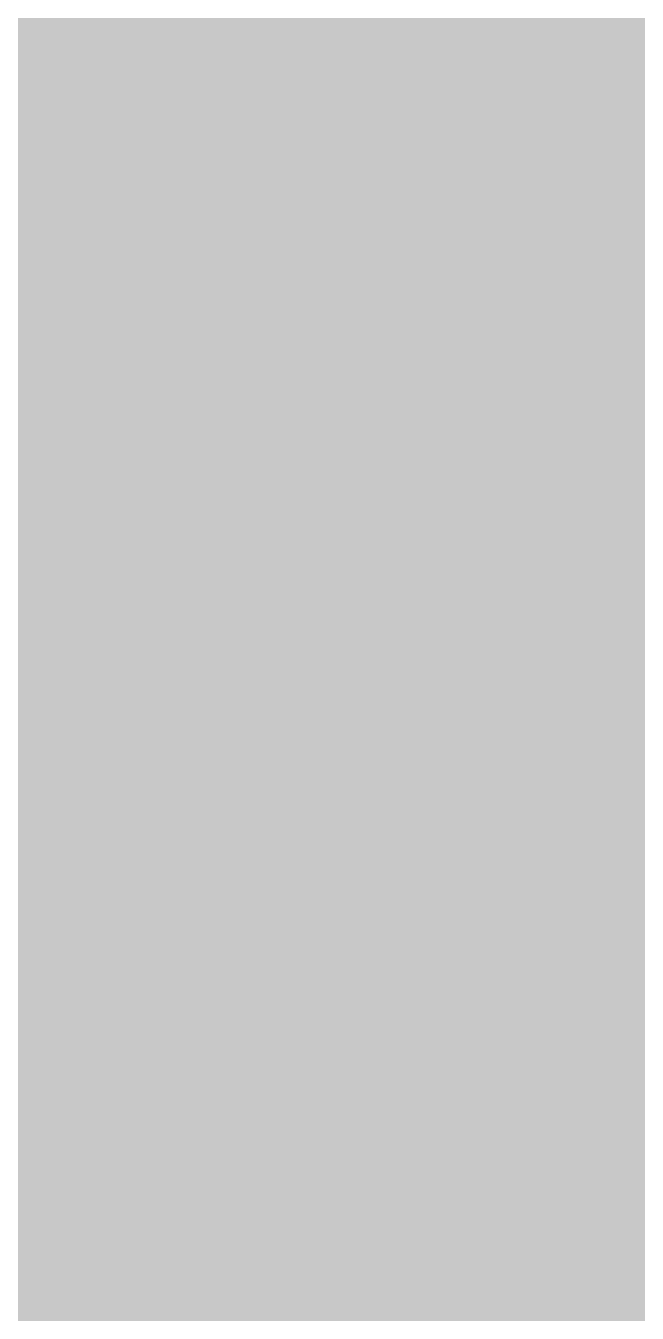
# Model space of a CAD drawing. Header units: millimetres. Extents: x 0 to 212, y 0 to 159.
# Drawn here: x 50.2 to 61.14, y 23.06 to 46.07 of the extents above; entities that cross this region are included whole.
import ezdxf

# ---------------------------------------------------------------- set-up
doc = ezdxf.new("R2010")
doc.units = ezdxf.units.MM

msp = doc.modelspace()

# ---------------------------------------------------------------- hatches: boundary and pattern name
msp.add_hatch(color=254).paths.add_polyline_path([(14.1633, 0.0536), (13.9878, 0.0533), (13.8125, 0.0559), (13.6373, 0.061), (13.462, 0.0686), (13.2893, 0.0787), (13.114, 0.0914), (12.9413, 0.1041), (12.7686, 0.1219), (12.5959, 0.1397), (12.4231, 0.16), (12.2504, 0.1829), (12.0777, 0.2057), (11.9075, 0.2337), (11.7373, 0.2616), (11.5672, 0.2921), (11.397, 0.3251), (11.2268, 0.3607), (11.0592, 0.3988), (10.8915, 0.4369), (10.7239, 0.4775), (10.5562, 0.5207), (10.3886, 0.5664), (10.2235, 0.6121), (10.0584, 0.6629), (9.8933, 0.7137), (9.7307, 0.7671), (9.5682, 0.8204), (9.4056, 0.8788), (9.2431, 0.9373), (9.083, 0.9982), (8.923, 1.0617), (8.763, 1.1252), (8.6055, 1.1938), (8.4455, 1.2624), (8.2906, 1.331), (8.1331, 1.4046), (7.9781, 1.4783), (7.8232, 1.5545), (7.6708, 1.6332), (7.5184, 1.7145), (7.366, 1.7958), (7.2161, 1.8796), (7.0663, 1.966), (6.919, 2.0523), (6.7716, 2.1438), (6.6243, 2.2352), (6.4795, 2.3266), (6.3348, 2.4232), (6.19, 2.5197), (6.0477, 2.6187), (5.908, 2.7178), (5.7683, 2.8194), (5.6286, 2.9235), (5.4915, 3.0302), (5.3543, 3.1369), (5.2197, 3.2461), (5.0851, 3.3579), (4.953, 3.4722), (4.8209, 3.5865), (4.6914, 3.7033), (4.5644, 3.8202), (4.4348, 3.9395), (4.3104, 4.0615), (4.1859, 4.1859), (4.0615, 4.3104), (3.9395, 4.4348), (3.8202, 4.5618), (3.7033, 4.6914), (3.5865, 4.8209), (3.4722, 4.953), (3.3579, 5.0851), (3.2487, 5.2197), (3.1369, 5.3543), (3.0302, 5.4915), (2.9235, 5.6286), (2.8194, 5.7683), (2.7178, 5.908), (2.6187, 6.0477), (2.5197, 6.19), (2.4232, 6.3348), (2.3266, 6.477), (2.2352, 6.6243), (2.1438, 6.7691), (2.0523, 6.919), (1.966, 7.0663), (1.8796, 7.2161), (1.7958, 7.366), (1.7145, 7.5184), (1.6332, 7.6708), (1.5545, 7.8232), (1.4783, 7.9781), (1.4046, 8.1331), (1.331, 8.2906), (1.2598, 8.4455), (1.1913, 8.603), (1.1252, 8.763), (1.0592, 8.923), (0.9982, 9.083), (0.9373, 9.2431), (0.8763, 9.4056), (0.8204, 9.5682), (0.7645, 9.7307), (0.7112, 9.8933), (0.6604, 10.0584), (0.6121, 10.2235), (0.5639, 10.3911), (0.5207, 10.5562), (0.4775, 10.7239), (0.4343, 10.8915), (0.3962, 11.0592), (0.3607, 11.2268), (0.3251, 11.397), (0.2921, 11.5672), (0.2616, 11.7373), (0.2311, 11.9075), (0.2057, 12.0802), (0.1803, 12.2504), (0.1575, 12.4231), (0.1372, 12.5959), (0.1194, 12.7686), (0.1041, 12.9413), (0.0889, 13.1166), (0.0787, 13.2893), (0.0686, 13.4645), (0.061, 13.6373), (0.0559, 13.8125), (0.0508, 13.9878), (0.0508, 14.163), (0.0522, 144.6925), (0.0508, 144.8664), (0.0559, 145.0416), (0.061, 145.2169), (0.0686, 145.3896), (0.0787, 145.5649), (0.0889, 145.7376), (0.1041, 145.9128), (0.1194, 146.0856), (0.1372, 146.2583), (0.1575, 146.431), (0.1803, 146.6037), (0.2057, 146.7739), (0.2311, 146.9466), (0.2616, 147.1168), (0.2921, 147.287), (0.3251, 147.4572), (0.3607, 147.6248), (0.3962, 147.795), (0.4343, 147.9626), (0.4775, 148.1303), (0.5207, 148.2979), (0.5639, 148.463), (0.6121, 148.6281), (0.6604, 148.7932), (0.7112, 148.9583), (0.7645, 149.1234), (0.8204, 149.286), (0.8763, 149.4485), (0.9373, 149.6111), (0.9982, 149.7711), (1.0592, 149.9311), (1.1252, 150.0911), (1.1913, 150.2486), (1.2598, 150.4061), (1.331, 150.5636), (1.4046, 150.7185), (1.4783, 150.876), (1.5545, 151.0284), (1.6332, 151.1833), (1.7145, 151.3357), (1.7958, 151.4856), (1.8796, 151.638), (1.966, 151.7879), (2.0523, 151.9352), (2.1438, 152.0825), (2.2352, 152.2298), (2.3266, 152.3746), (2.4232, 152.5194), (2.5197, 152.6616), (2.6187, 152.8039), (2.7178, 152.9461), (2.8194, 153.0858), (2.9235, 153.2255), (3.0302, 153.3627), (3.1369, 153.4973), (3.2487, 153.6344), (3.3579, 153.7665), (3.4722, 153.8986), (3.5865, 154.0307), (3.7033, 154.1602), (3.8202, 154.2898), (3.9395, 154.4168), (4.0615, 154.5438), (4.1859, 154.6682), (4.3104, 154.7901), (4.4348, 154.9121), (4.5644, 155.034), (4.6914, 155.1508), (4.8209, 155.2677), (4.953, 155.382), (5.0851, 155.4937), (5.2197, 155.6055), (5.3543, 155.7147), (5.4915, 155.8239), (5.6286, 155.9281), (5.7683, 156.0322), (5.908, 156.1338), (6.0477, 156.2354), (6.19, 156.3345), (6.3348, 156.431), (6.4795, 156.525), (6.6243, 156.6189), (6.7716, 156.7104), (6.919, 156.7993), (7.0663, 156.8882), (7.2161, 156.9745), (7.366, 157.0584), (7.5184, 157.1396), (7.6708, 157.2209), (7.8232, 157.2971), (7.9781, 157.3733), (8.1331, 157.4495), (8.2906, 157.5206), (8.4455, 157.5918), (8.6055, 157.6603), (8.763, 157.7289), (8.923, 157.7924), (9.083, 157.8559), (9.2431, 157.9169), (9.4056, 157.9753), (9.5682, 158.0337), (9.7307, 158.0871), (9.8933, 158.1404), (10.0584, 158.1912), (10.2235, 158.242), (10.3886, 158.2877), (10.5562, 158.3334), (10.7239, 158.3766), (10.8915, 158.4173), (11.0592, 158.4579), (11.2268, 158.4935), (11.397, 158.529), (11.5672, 158.562), (11.7373, 158.5925), (11.9075, 158.6205), (12.0777, 158.6484), (12.2504, 158.6713), (12.4231, 158.6941), (12.5959, 158.7144), (12.7686, 158.7322), (12.9413, 158.75), (13.114, 158.7627), (13.2893, 158.7754), (13.462, 158.7856), (13.6373, 158.7932), (13.8125, 158.7983), (13.9878, 158.8008), (14.163, 158.8033), (197.6078, 158.8036), (197.7822, 158.8008), (197.9574, 158.7983), (198.1327, 158.7932), (198.3054, 158.7856), (198.4807, 158.7754), (198.6534, 158.7627), (198.8287, 158.75), (199.0014, 158.7322), (199.1741, 158.7144), (199.3468, 158.6941), (199.5195, 158.6713), (199.6897, 158.6484), (199.8624, 158.6205), (200.0326, 158.5925), (200.2028, 158.562), (200.373, 158.529), (200.5432, 158.4935), (200.7108, 158.4579), (200.8784, 158.4173), (201.0461, 158.3766), (201.2137, 158.3334), (201.3788, 158.2877), (201.5465, 158.242), (201.7116, 158.1912), (201.8767, 158.1404), (202.0392, 158.0871), (202.2018, 158.0337), (202.3643, 157.9753), (202.5269, 157.9169), (202.6869, 157.8559), (202.8469, 157.7924), (203.007, 157.7289), (203.167, 157.6603), (203.3245, 157.5918), (203.4794, 157.5206), (203.6369, 157.4495), (203.7918, 157.3733), (203.9468, 157.2971), (204.0992, 157.2209), (204.2516, 157.1396), (204.404, 157.0584), (204.5538, 156.9745), (204.7037, 156.8882), (204.8535, 156.7993), (205.0009, 156.7104), (205.1456, 156.6189), (205.293, 156.525), (205.4352, 156.431), (205.58, 156.3345), (205.7222, 156.2354), (205.8619, 156.1338), (206.0016, 156.0322), (206.1413, 155.9281), (206.2785, 155.8239), (206.4156, 155.7147), (206.5503, 155.6055), (206.6849, 155.4937), (206.817, 155.382), (206.949, 155.2677), (207.0786, 155.1508), (207.2081, 155.034), (207.3351, 154.9121), (207.4596, 154.7901), (207.584, 154.6682), (207.7085, 154.5438), (207.8304, 154.4168), (207.9498, 154.2898), (208.0666, 154.1602), (208.1835, 154.0307), (208.2978, 153.8986), (208.4121, 153.7665), (208.5238, 153.6344), (208.6331, 153.4973), (208.7397, 153.3627), (208.8464, 153.2255), (208.9506, 153.0858), (209.0522, 152.9461), (209.1512, 152.8039), (209.2503, 152.6616), (209.3468, 152.5194), (209.4433, 152.3746), (209.5348, 152.2298), (209.6262, 152.0825), (209.7176, 151.9352), (209.804, 151.7879), (209.8904, 151.638), (209.9742, 151.4856), (210.0555, 151.3357), (210.1367, 151.1833), (210.2155, 151.0284), (210.2917, 150.876), (210.3653, 150.7185), (210.439, 150.5636), (210.5076, 150.4061), (210.5762, 150.2486), (210.6447, 150.0911), (210.7082, 149.9311), (210.7717, 149.7711), (210.8327, 149.6111), (210.8911, 149.4485), (210.9495, 149.286), (211.0029, 149.1234), (211.0562, 148.9583), (211.107, 148.7932), (211.1578, 148.6281), (211.2035, 148.463), (211.2493, 148.2979), (211.2924, 148.1303), (211.3331, 147.9626), (211.3712, 147.795), (211.4093, 147.6248), (211.4448, 147.4572), (211.4779, 147.287), (211.5083, 147.1168), (211.5363, 146.9466), (211.5642, 146.7739), (211.5871, 146.6037), (211.6099, 146.431), (211.6303, 146.2583), (211.648, 146.0856), (211.6658, 145.9128), (211.6785, 145.7376), (211.6912, 145.5649), (211.7014, 145.3896), (211.709, 145.2169), (211.7141, 145.0416), (211.7166, 144.8664), (211.7166, 144.6911), (211.7189, 14.1647), (211.7166, 13.9878), (211.7141, 13.8125), (211.709, 13.6373), (211.7014, 13.4645), (211.6912, 13.2893), (211.6785, 13.1166), (211.6658, 12.9413), (211.648, 12.7686), (211.6303, 12.5959), (211.6099, 12.4231), (211.5871, 12.2504), (211.5642, 12.0802), (211.5363, 11.9075), (211.5083, 11.7373), (211.4779, 11.5672), (211.4448, 11.397), (211.4093, 11.2268), (211.3712, 11.0592), (211.3331, 10.8915), (211.2924, 10.7239), (211.2493, 10.5562), (211.2035, 10.3911), (211.1578, 10.2235), (211.107, 10.0584), (211.0562, 9.8933), (211.0029, 9.7307), (210.9495, 9.5682), (210.8911, 9.4056), (210.8327, 9.2431), (210.7717, 9.083), (210.7082, 8.923), (210.6447, 8.763), (210.5762, 8.603), (210.5076, 8.4455), (210.439, 8.2906), (210.3653, 8.1331), (210.2917, 7.9781), (210.2155, 7.8232), (210.1367, 7.6708), (210.0555, 7.5184), (209.9742, 7.366), (209.8904, 7.2161), (209.804, 7.0663), (209.7176, 6.919), (209.6262, 6.7691), (209.5348, 6.6243), (209.4433, 6.477), (209.3468, 6.3348), (209.2503, 6.19), (209.1512, 6.0477), (209.0522, 5.908), (208.9506, 5.7683), (208.8464, 5.6286), (208.7397, 5.4915), (208.6331, 5.3543), (208.5238, 5.2197), (208.4121, 5.0851), (208.2978, 4.953), (208.1835, 4.8209), (208.0666, 4.6914), (207.9498, 4.5618), (207.8304, 4.4348), (207.7085, 4.3104), (207.584, 4.1859), (207.4596, 4.0615), (207.3351, 3.9395), (207.2081, 3.8202), (207.0786, 3.7033), (206.949, 3.5865), (206.817, 3.4722), (206.6849, 3.3579), (206.5503, 3.2461), (206.4156, 3.1369), (206.2785, 3.0302), (206.1413, 2.9235), (206.0016, 2.8194), (205.8619, 2.7178), (205.7222, 2.6187), (205.58, 2.5197), (205.4352, 2.4232), (205.293, 2.3266), (205.1456, 2.2352), (205.0009, 2.1438), (204.8535, 2.0523), (204.7037, 1.966), (204.5538, 1.8796), (204.404, 1.7958), (204.2516, 1.7145), (204.0992, 1.6332), (203.9468, 1.5545), (203.7918, 1.4783), (203.6369, 1.4046), (203.4794, 1.331), (203.3245, 1.2624), (203.167, 1.1938), (203.007, 1.1252), (202.8469, 1.0617), (202.6869, 0.9982), (202.5269, 0.9373), (202.3643, 0.8788), (202.2018, 0.8204), (202.0392, 0.7671), (201.8767, 0.7137), (201.7116, 0.6629), (201.5465, 0.6121), (201.3788, 0.5664), (201.2137, 0.5207), (201.0461, 0.4775), (200.8784, 0.4369), (200.7108, 0.3988), (200.5432, 0.3607), (200.373, 0.3251), (200.2028, 0.2921), (200.0326, 0.2616), (199.8624, 0.2337), (199.6897, 0.2057), (199.5195, 0.1829), (199.3468, 0.16), (199.1741, 0.1397), (199.0014, 0.1219), (198.8287, 0.1041), (198.6534, 0.0914), (198.4807, 0.0787), (198.3054, 0.0686), (198.1327, 0.061), (197.9574, 0.0559), (197.7822, 0.0533), (197.6069, 0.0533)])
h = msp.add_hatch(color=59)
edge = h.paths.add_edge_path()
edge.add_line((56.3425, 26.483), (56.2889, 26.482))
edge.add_line((56.2889, 26.482), (56.2381, 26.4846))
edge.add_line((56.2381, 26.4846), (56.1873, 26.4846))
edge.add_line((56.1873, 26.4846), (56.134, 26.4897))
edge.add_line((56.134, 26.4897), (56.0832, 26.4922))
edge.add_line((56.0832, 26.4922), (56.0299, 26.4998))
edge.add_line((56.0299, 26.4998), (55.9791, 26.5049))
edge.add_line((55.9791, 26.5049), (55.9283, 26.5151))
edge.add_line((55.9283, 26.5151), (55.8775, 26.5227))
edge.add_line((55.8775, 26.5227), (55.8267, 26.5354))
edge.add_line((55.8267, 26.5354), (55.7759, 26.5481))
edge.add_line((55.7759, 26.5481), (55.7251, 26.5608))
edge.add_line((55.7251, 26.5608), (55.6743, 26.5786))
edge.add_line((55.6743, 26.5786), (55.6235, 26.5963))
edge.add_line((55.6235, 26.5963), (55.5727, 26.6167))
edge.add_line((55.5727, 26.6167), (55.5244, 26.6395))
edge.add_line((55.5244, 26.6395), (55.4736, 26.6624))
edge.add_line((55.4736, 26.6624), (55.4253, 26.6878))
edge.add_line((55.4253, 26.6878), (55.3771, 26.7183))
edge.add_line((55.3771, 26.7183), (55.3288, 26.7487))
edge.add_line((55.3288, 26.7487), (55.2831, 26.7818))
edge.add_line((55.2831, 26.7818), (55.2348, 26.8173))
edge.add_line((55.2348, 26.8173), (55.1891, 26.8554))
edge.add_line((55.1891, 26.8554), (55.1434, 26.8961))
edge.add_line((55.1434, 26.8961), (55.0977, 26.9418))
edge.add_line((55.0977, 26.9418), (55.052, 26.9875))
edge.add_line((55.052, 26.9875), (55.0088, 27.0383))
edge.add_line((55.0088, 27.0383), (54.9656, 27.0891))
edge.add_line((54.9656, 27.0891), (54.9224, 27.145))
edge.add_line((54.9224, 27.145), (54.8818, 27.2034))
edge.add_line((54.8818, 27.2034), (54.8386, 27.2669))
edge.add_line((54.8386, 27.2669), (54.798, 27.3329))
edge.add_line((54.798, 27.3329), (54.7599, 27.4015))
edge.add_line((54.7599, 27.4015), (54.7218, 27.4726))
edge.add_line((54.7218, 27.4726), (54.6837, 27.5488))
edge.add_line((54.6837, 27.5488), (54.6456, 27.6276))
edge.add_line((54.6456, 27.6276), (54.61, 27.7114))
edge.add_line((54.61, 27.7114), (54.5744, 27.8003))
edge.add_line((54.5744, 27.8003), (54.5414, 27.8892))
edge.add_line((54.5414, 27.8892), (54.5059, 27.9857))
edge.add_line((54.5059, 27.9857), (54.4754, 28.0848))
edge.add_line((54.4754, 28.0848), (54.4449, 28.1864))
edge.add_line((54.4449, 28.1864), (54.4144, 28.2956))
edge.add_line((54.4144, 28.2956), (54.3839, 28.4074))
edge.add_line((54.3839, 28.4074), (54.356, 28.5242))
edge.add_line((54.356, 28.5242), (54.3306, 28.6436))
edge.add_line((54.3306, 28.6436), (54.3052, 28.768))
edge.add_line((54.3052, 28.768), (54.2798, 28.9001))
edge.add_line((54.2798, 28.9001), (54.2569, 29.0347))
edge.add_line((54.2569, 29.0347), (54.2366, 29.1719))
edge.add_line((54.2366, 29.1719), (54.2163, 29.3167))
edge.add_line((54.2163, 29.3167), (54.196, 29.4665))
edge.add_line((54.196, 29.4665), (54.1782, 29.6215))
edge.add_line((54.1782, 29.6215), (54.163, 29.7815))
edge.add_line((54.163, 29.7815), (54.1477, 29.9441))
edge.add_line((54.1477, 29.9441), (54.135, 30.1142))
edge.add_line((54.135, 30.1142), (54.1223, 30.2895))
edge.add_line((54.1223, 30.2895), (54.1122, 30.4698))
edge.add_line((54.1122, 30.4698), (54.1045, 30.6578))
edge.add_line((54.1045, 30.6578), (54.0969, 30.8483))
edge.add_line((54.0969, 30.8483), (54.0893, 31.0464))
edge.add_line((54.0893, 31.0464), (54.0868, 31.2496))
edge.add_line((54.0868, 31.2496), (54.0842, 31.4604))
edge.add_line((54.0842, 31.4604), (54.0817, 31.6763))
edge.add_line((54.0817, 31.6763), (54.0842, 31.8922))
edge.add_line((54.0842, 31.8922), (54.0842, 32.1031))
edge.add_line((54.0842, 32.1031), (54.0893, 32.3088))
edge.add_line((54.0893, 32.3088), (54.0944, 32.5069))
edge.add_line((54.0944, 32.5069), (54.0995, 32.7))
edge.add_line((54.0995, 32.7), (54.1071, 32.8879))
edge.add_line((54.1071, 32.8879), (54.1147, 33.0708))
edge.add_line((54.1147, 33.0708), (54.1249, 33.2486))
edge.add_line((54.1249, 33.2486), (54.1376, 33.4188))
edge.add_line((54.1376, 33.4188), (54.1503, 33.5864))
edge.add_line((54.1503, 33.5864), (54.163, 33.749))
edge.add_line((54.163, 33.749), (54.1782, 33.9039))
edge.add_line((54.1782, 33.9039), (54.1934, 34.0563))
edge.add_line((54.1934, 34.0563), (54.2112, 34.2011))
edge.add_line((54.2112, 34.2011), (54.229, 34.3433))
edge.add_line((54.229, 34.3433), (54.2493, 34.4805))
edge.add_line((54.2493, 34.4805), (54.2696, 34.6126))
edge.add_line((54.2696, 34.6126), (54.2925, 34.7396))
edge.add_line((54.2925, 34.7396), (54.3154, 34.864))
edge.add_line((54.3154, 34.864), (54.3408, 34.9809))
edge.add_line((54.3408, 34.9809), (54.3662, 35.0952))
edge.add_line((54.3662, 35.0952), (54.3916, 35.2044))
edge.add_line((54.3916, 35.2044), (54.4195, 35.3111))
edge.add_line((54.4195, 35.3111), (54.45, 35.4127))
edge.add_line((54.45, 35.4127), (54.4779, 35.5092))
edge.add_line((54.4779, 35.5092), (54.5109, 35.6032))
edge.add_line((54.5109, 35.6032), (54.5414, 35.6921))
edge.add_line((54.5414, 35.6921), (54.5744, 35.7784))
edge.add_line((54.5744, 35.7784), (54.61, 35.8597))
edge.add_line((54.61, 35.8597), (54.6456, 35.9385))
edge.add_line((54.6456, 35.9385), (54.6811, 36.0147))
edge.add_line((54.6811, 36.0147), (54.7167, 36.0858))
edge.add_line((54.7167, 36.0858), (54.7548, 36.1518))
edge.add_line((54.7548, 36.1518), (54.7954, 36.2179))
edge.add_line((54.7954, 36.2179), (54.8361, 36.2788))
edge.add_line((54.8361, 36.2788), (54.8767, 36.3347))
edge.add_line((54.8767, 36.3347), (54.9173, 36.3906))
edge.add_line((54.9173, 36.3906), (54.9605, 36.4414))
edge.add_line((54.9605, 36.4414), (55.0062, 36.4922))
edge.add_line((55.0062, 36.4922), (55.0494, 36.5379))
edge.add_line((55.0494, 36.5379), (55.0951, 36.5811))
edge.add_line((55.0951, 36.5811), (55.1434, 36.6217))
edge.add_line((55.1434, 36.6217), (55.1891, 36.6573))
edge.add_line((55.1891, 36.6573), (55.2374, 36.6928))
edge.add_line((55.2374, 36.6928), (55.2882, 36.7259))
edge.add_line((55.2882, 36.7259), (55.3364, 36.7563))
edge.add_line((55.3364, 36.7563), (55.3872, 36.7843))
edge.add_line((55.3872, 36.7843), (55.4406, 36.8097))
edge.add_line((55.4406, 36.8097), (55.4914, 36.8351))
edge.add_line((55.4914, 36.8351), (55.5447, 36.8554))
edge.add_line((55.5447, 36.8554), (55.6006, 36.8757))
edge.add_line((55.6006, 36.8757), (55.6539, 36.8935))
edge.add_line((55.6539, 36.8935), (55.7098, 36.9087))
edge.add_line((55.7098, 36.9087), (55.7657, 36.9214))
edge.add_line((55.7657, 36.9214), (55.8241, 36.9341))
edge.add_line((55.8241, 36.9341), (55.8825, 36.9443))
edge.add_line((55.8825, 36.9443), (55.941, 36.9545))
edge.add_line((55.941, 36.9545), (55.9994, 36.9621))
edge.add_line((55.9994, 36.9621), (56.0603, 36.9672))
edge.add_line((56.0603, 36.9672), (56.1188, 36.9722))
edge.add_line((56.1188, 36.9722), (56.1823, 36.9773))
edge.add_line((56.1823, 36.9773), (56.2432, 36.9799))
edge.add_line((56.2432, 36.9799), (56.3067, 36.9799))
edge.add_line((56.3067, 36.9799), (56.3677, 36.9799))
edge.add_line((56.3677, 36.9799), (56.4032, 36.9799))
edge.add_line((56.4032, 36.9799), (56.4363, 36.9799))
edge.add_line((56.4363, 36.9799), (56.4718, 36.9799))
edge.add_line((56.4718, 36.9799), (56.5048, 36.9799))
edge.add_line((56.5048, 36.9799), (56.5379, 36.9773))
edge.add_line((56.5379, 36.9773), (56.5709, 36.9773))
edge.add_line((56.5709, 36.9773), (56.6039, 36.9773))
edge.add_line((56.6039, 36.9773), (56.6369, 36.9748))
edge.add_line((56.6369, 36.9748), (56.6699, 36.9722))
edge.add_line((56.6699, 36.9722), (56.703, 36.9722))
edge.add_line((56.703, 36.9722), (56.736, 36.9697))
edge.add_line((56.736, 36.9697), (56.769, 36.9672))
edge.add_line((56.769, 36.9672), (56.7995, 36.9646))
edge.add_line((56.7995, 36.9646), (56.8325, 36.9621))
edge.add_line((56.8325, 36.9621), (56.8655, 36.9595))
edge.add_line((56.8655, 36.9595), (56.8985, 36.9545))
edge.add_line((56.8985, 36.9545), (56.929, 36.9519))
edge.add_line((56.929, 36.9519), (56.962, 36.9468))
edge.add_line((56.962, 36.9468), (56.9951, 36.9443))
edge.add_line((56.9951, 36.9443), (57.0281, 36.9392))
edge.add_line((57.0281, 36.9392), (57.0586, 36.9341))
edge.add_line((57.0586, 36.9341), (57.0916, 36.9291))
edge.add_line((57.0916, 36.9291), (57.1246, 36.924))
edge.add_line((57.1246, 36.924), (57.1576, 36.9189))
edge.add_line((57.1576, 36.9189), (57.1906, 36.9113))
edge.add_line((57.1906, 36.9113), (57.2237, 36.9062))
edge.add_line((57.2237, 36.9062), (57.2567, 36.8986))
edge.add_line((57.2567, 36.8986), (57.2897, 36.8935))
edge.add_line((57.2897, 36.8935), (57.3227, 36.8859))
edge.add_line((57.3227, 36.8859), (57.3557, 36.8783))
edge.add_line((57.3557, 36.8783), (57.3888, 36.8681))
edge.add_line((57.3888, 36.8681), (57.4243, 36.8605))
edge.add_line((57.4243, 36.8605), (57.4573, 36.8529))
edge.add_line((57.4573, 36.8529), (57.4929, 36.8427))
edge.add_line((57.4929, 36.8427), (57.5259, 36.8325))
edge.add_line((57.5259, 36.8325), (57.5615, 36.8224))
edge.add_line((57.5615, 36.8224), (57.597, 36.8122))
edge.add_line((57.597, 36.8122), (57.6326, 36.8021))
edge.add_line((57.6326, 36.8021), (57.6682, 36.7919))
edge.add_line((57.6682, 36.7919), (57.7037, 36.7792))
edge.add_line((57.7037, 36.7792), (57.7418, 36.7665))
edge.add_line((57.7418, 36.7665), (57.7774, 36.7538))
edge.add_line((57.7774, 36.7538), (57.8155, 36.7411))
edge.add_line((57.8155, 36.7411), (57.8536, 36.7284))
edge.add_line((57.8536, 36.7284), (57.8917, 36.7157))
edge.add_line((57.8917, 36.7157), (57.9298, 36.7005))
edge.add_line((57.9298, 36.7005), (57.9679, 36.6852))
edge.add_line((57.9679, 36.6852), (58.0085, 36.67))
edge.add_line((58.0085, 36.67), (58.0492, 36.6547))
edge.add_line((58.0492, 36.6547), (58.0873, 36.6395))
edge.add_line((58.0873, 36.6395), (58.1279, 36.6217))
edge.add_line((58.1279, 36.6217), (58.1711, 36.6065))
edge.add_line((58.1711, 36.6065), (58.2117, 36.5887))
edge.add_line((58.2117, 36.5887), (58.2549, 36.5709))
edge.add_line((58.2549, 36.5709), (58.2981, 36.5506))
edge.add_line((58.2981, 36.5506), (58.3413, 36.5328))
edge.add_line((58.3413, 36.5328), (58.3844, 36.5125))
edge.add_line((58.3844, 36.5125), (58.4302, 36.4922))
edge.add_line((58.4302, 36.4922), (58.4759, 36.4719))
edge.add_line((58.4759, 36.4719), (58.5216, 36.4515))
edge.add_line((58.5216, 36.4515), (58.5673, 36.4287))
edge.add_line((58.5673, 36.4287), (58.6156, 36.4058))
edge.add_line((58.6156, 36.4058), (58.6638, 36.383))
edge.add_line((58.6638, 36.383), (58.7121, 36.3601))
edge.add_line((58.7121, 36.3601), (59.5588, 38.5064))
edge.add_line((59.5588, 38.5064), (59.5173, 38.5267))
edge.add_line((59.5173, 38.5267), (59.4741, 38.547))
edge.add_line((59.4741, 38.547), (59.4335, 38.5674))
edge.add_line((59.4335, 38.5674), (59.3903, 38.5877))
edge.add_line((59.3903, 38.5877), (59.3471, 38.6105))
edge.add_line((59.3471, 38.6105), (59.3039, 38.6309))
edge.add_line((59.3039, 38.6309), (59.2607, 38.6512))
edge.add_line((59.2607, 38.6512), (59.215, 38.6715))
edge.add_line((59.215, 38.6715), (59.1718, 38.6918))
edge.add_line((59.1718, 38.6918), (59.1261, 38.7121))
edge.add_line((59.1261, 38.7121), (59.0804, 38.7299))
edge.add_line((59.0804, 38.7299), (59.0347, 38.7502))
edge.add_line((59.0347, 38.7502), (58.989, 38.7706))
edge.add_line((58.989, 38.7706), (58.9407, 38.7883))
edge.add_line((58.9407, 38.7883), (58.895, 38.8087))
edge.add_line((58.895, 38.8087), (58.8467, 38.8264))
edge.add_line((58.8467, 38.8264), (58.7985, 38.8468))
edge.add_line((58.7985, 38.8468), (58.7502, 38.8645))
edge.add_line((58.7502, 38.8645), (58.7019, 38.8823))
edge.add_line((58.7019, 38.8823), (58.6537, 38.9001))
edge.add_line((58.6537, 38.9001), (58.6029, 38.9179))
edge.add_line((58.6029, 38.9179), (58.5546, 38.9357))
edge.add_line((58.5546, 38.9357), (58.5038, 38.9534))
edge.add_line((58.5038, 38.9534), (58.453, 38.9712))
edge.add_line((58.453, 38.9712), (58.4022, 38.9865))
edge.add_line((58.4022, 38.9865), (58.3514, 39.0042))
edge.add_line((58.3514, 39.0042), (58.3006, 39.0195))
edge.add_line((58.3006, 39.0195), (58.2498, 39.0373))
edge.add_line((58.2498, 39.0373), (58.1965, 39.0525))
edge.add_line((58.1965, 39.0525), (58.1431, 39.0677))
edge.add_line((58.1431, 39.0677), (58.0923, 39.083))
edge.add_line((58.0923, 39.083), (58.039, 39.0982))
edge.add_line((58.039, 39.0982), (57.9857, 39.1109))
edge.add_line((57.9857, 39.1109), (57.9298, 39.1262))
edge.add_line((57.9298, 39.1262), (57.8764, 39.1389))
edge.add_line((57.8764, 39.1389), (57.8231, 39.1516))
edge.add_line((57.8231, 39.1516), (57.7672, 39.1643))
edge.add_line((57.7672, 39.1643), (57.7139, 39.177))
edge.add_line((57.7139, 39.177), (57.658, 39.1897))
edge.add_line((57.658, 39.1897), (57.6021, 39.2024))
edge.add_line((57.6021, 39.2024), (57.5462, 39.2125))
edge.add_line((57.5462, 39.2125), (57.4904, 39.2252))
edge.add_line((57.4904, 39.2252), (57.4345, 39.2354))
edge.add_line((57.4345, 39.2354), (57.3786, 39.2455))
edge.add_line((57.3786, 39.2455), (57.3202, 39.2557))
edge.add_line((57.3202, 39.2557), (57.2643, 39.2659))
edge.add_line((57.2643, 39.2659), (57.2059, 39.2735))
edge.add_line((57.2059, 39.2735), (57.15, 39.2811))
edge.add_line((57.15, 39.2811), (57.0916, 39.2913))
edge.add_line((57.0916, 39.2913), (57.0332, 39.2989))
edge.add_line((57.0332, 39.2989), (56.9747, 39.304))
edge.add_line((56.9747, 39.304), (56.9163, 39.3116))
edge.add_line((56.9163, 39.3116), (56.8579, 39.3167))
edge.add_line((56.8579, 39.3167), (56.7995, 39.3243))
edge.add_line((56.7995, 39.3243), (56.7411, 39.3294))
edge.add_line((56.7411, 39.3294), (56.6801, 39.3344))
edge.add_line((56.6801, 39.3344), (56.6217, 39.337))
edge.add_line((56.6217, 39.337), (56.5607, 39.3421))
edge.add_line((56.5607, 39.3421), (56.5023, 39.3446))
edge.add_line((56.5023, 39.3446), (56.4413, 39.3471))
edge.add_line((56.4413, 39.3471), (56.3804, 39.3497))
edge.add_line((56.3804, 39.3497), (56.322, 39.3497))
edge.add_line((56.322, 39.3497), (56.261, 39.3497))
edge.add_line((56.261, 39.3497), (56.2, 39.3522))
edge.add_line((56.2, 39.3522), (56.0426, 39.3497))
edge.add_line((56.0426, 39.3497), (55.8902, 39.3446))
edge.add_line((55.8902, 39.3446), (55.7378, 39.337))
edge.add_line((55.7378, 39.337), (55.5904, 39.3243))
edge.add_line((55.5904, 39.3243), (55.4431, 39.309))
edge.add_line((55.4431, 39.309), (55.3009, 39.2913))
edge.add_line((55.3009, 39.2913), (55.1612, 39.2684))
edge.add_line((55.1612, 39.2684), (55.0215, 39.243))
edge.add_line((55.0215, 39.243), (54.8869, 39.2125))
edge.add_line((54.8869, 39.2125), (54.7522, 39.1795))
edge.add_line((54.7522, 39.1795), (54.6227, 39.1439))
edge.add_line((54.6227, 39.1439), (54.4932, 39.1058))
edge.add_line((54.4932, 39.1058), (54.3687, 39.0601))
edge.add_line((54.3687, 39.0601), (54.2442, 39.0144))
edge.add_line((54.2442, 39.0144), (54.1249, 38.9636))
edge.add_line((54.1249, 38.9636), (54.0055, 38.9103))
edge.add_line((54.0055, 38.9103), (53.8912, 38.8518))
edge.add_line((53.8912, 38.8518), (53.7769, 38.7909))
edge.add_line((53.7769, 38.7909), (53.6677, 38.7248))
edge.add_line((53.6677, 38.7248), (53.5584, 38.6563))
edge.add_line((53.5584, 38.6563), (53.4543, 38.5826))
edge.add_line((53.4543, 38.5826), (53.3502, 38.5064))
edge.add_line((53.3502, 38.5064), (53.2511, 38.4277))
edge.add_line((53.2511, 38.4277), (53.152, 38.3438))
edge.add_line((53.152, 38.3438), (53.0555, 38.2549))
edge.add_line((53.0555, 38.2549), (52.9641, 38.1635))
edge.add_line((52.9641, 38.1635), (52.8726, 38.0695))
edge.add_line((52.8726, 38.0695), (52.7837, 37.9705))
edge.add_line((52.7837, 37.9705), (52.6999, 37.8663))
edge.add_line((52.6999, 37.8663), (52.6161, 37.7596))
edge.add_line((52.6161, 37.7596), (52.5348, 37.6479))
edge.add_line((52.5348, 37.6479), (52.4561, 37.5336))
edge.add_line((52.4561, 37.5336), (52.3799, 37.4167))
edge.add_line((52.3799, 37.4167), (52.3062, 37.2923))
edge.add_line((52.3062, 37.2923), (52.2376, 37.1653))
edge.add_line((52.2376, 37.1653), (52.1691, 37.0357))
edge.add_line((52.1691, 37.0357), (52.103, 36.9011))
edge.add_line((52.103, 36.9011), (52.0395, 36.7614))
edge.add_line((52.0395, 36.7614), (51.9786, 36.6192))
edge.add_line((51.9786, 36.6192), (51.9176, 36.4719))
edge.add_line((51.9176, 36.4719), (51.8617, 36.322))
edge.add_line((51.8617, 36.322), (51.8084, 36.1671))
edge.add_line((51.8084, 36.1671), (51.7576, 36.007))
edge.add_line((51.7576, 36.007), (51.7093, 35.8445))
edge.add_line((51.7093, 35.8445), (51.6611, 35.6768))
edge.add_line((51.6611, 35.6768), (51.6179, 35.5041))
edge.add_line((51.6179, 35.5041), (51.5747, 35.3289))
edge.add_line((51.5747, 35.3289), (51.5366, 35.1485))
edge.add_line((51.5366, 35.1485), (51.4985, 34.9631))
edge.add_line((51.4985, 34.9631), (51.4655, 34.7751))
edge.add_line((51.4655, 34.7751), (51.4325, 34.5821))
edge.add_line((51.4325, 34.5821), (51.402, 34.384))
edge.add_line((51.402, 34.384), (51.3766, 34.1833))
edge.add_line((51.3766, 34.1833), (51.3512, 33.9776))
edge.add_line((51.3512, 33.9776), (51.3283, 33.7668))
edge.add_line((51.3283, 33.7668), (51.308, 33.5534))
edge.add_line((51.308, 33.5534), (51.2902, 33.3324))
edge.add_line((51.2902, 33.3324), (51.275, 33.1089))
edge.add_line((51.275, 33.1089), (51.2623, 32.8828))
edge.add_line((51.2623, 32.8828), (51.2521, 32.6492))
edge.add_line((51.2521, 32.6492), (51.2445, 32.4129))
edge.add_line((51.2445, 32.4129), (51.2369, 32.1716))
edge.add_line((51.2369, 32.1716), (51.2343, 31.9253))
edge.add_line((51.2343, 31.9253), (51.2318, 31.6763))
edge.add_line((51.2318, 31.6763), (51.2343, 31.3817))
edge.add_line((51.2343, 31.3817), (51.2394, 31.0972))
edge.add_line((51.2394, 31.0972), (51.247, 30.8204))
edge.add_line((51.247, 30.8204), (51.2572, 30.5486))
edge.add_line((51.2572, 30.5486), (51.2724, 30.2844))
edge.add_line((51.2724, 30.2844), (51.2877, 30.0279))
edge.add_line((51.2877, 30.0279), (51.308, 29.779))
edge.add_line((51.308, 29.779), (51.3309, 29.5351))
edge.add_line((51.3309, 29.5351), (51.3563, 29.2989))
edge.add_line((51.3563, 29.2989), (51.3867, 29.0703))
edge.add_line((51.3867, 29.0703), (51.4172, 28.8468))
edge.add_line((51.4172, 28.8468), (51.4502, 28.6283))
edge.add_line((51.4502, 28.6283), (51.4883, 28.4201))
edge.add_line((51.4883, 28.4201), (51.529, 28.2143))
edge.add_line((51.529, 28.2143), (51.5696, 28.0187))
edge.add_line((51.5696, 28.0187), (51.6153, 27.8257))
edge.add_line((51.6153, 27.8257), (51.6636, 27.6403))
edge.add_line((51.6636, 27.6403), (51.7144, 27.4599))
edge.add_line((51.7144, 27.4599), (51.7652, 27.2872))
edge.add_line((51.7652, 27.2872), (51.8211, 27.1196))
edge.add_line((51.8211, 27.1196), (51.8795, 26.957))
edge.add_line((51.8795, 26.957), (51.9379, 26.7995))
edge.add_line((51.9379, 26.7995), (52.0014, 26.6497))
edge.add_line((52.0014, 26.6497), (52.0649, 26.5049))
edge.add_line((52.0649, 26.5049), (52.1335, 26.3627))
edge.add_line((52.1335, 26.3627), (52.2021, 26.228))
edge.add_line((52.2021, 26.228), (52.2732, 26.0985))
edge.add_line((52.2732, 26.0985), (52.3494, 25.974))
edge.add_line((52.3494, 25.974), (52.4231, 25.8521))
edge.add_line((52.4231, 25.8521), (52.5018, 25.7378))
edge.add_line((52.5018, 25.7378), (52.5831, 25.6286))
edge.add_line((52.5831, 25.6286), (52.6644, 25.5219))
edge.add_line((52.6644, 25.5219), (52.7482, 25.4203))
edge.add_line((52.7482, 25.4203), (52.8345, 25.3263))
edge.add_line((52.8345, 25.3263), (52.9234, 25.2324))
edge.add_line((52.9234, 25.2324), (53.0149, 25.146))
edge.add_line((53.0149, 25.146), (53.1063, 25.0622))
edge.add_line((53.1063, 25.0622), (53.2003, 24.9834))
edge.add_line((53.2003, 24.9834), (53.2968, 24.9098))
edge.add_line((53.2968, 24.9098), (53.3933, 24.8387))
edge.add_line((53.3933, 24.8387), (53.4924, 24.7701))
edge.add_line((53.4924, 24.7701), (53.594, 24.7066))
edge.add_line((53.594, 24.7066), (53.6956, 24.6482))
edge.add_line((53.6956, 24.6482), (53.7997, 24.5923))
edge.add_line((53.7997, 24.5923), (53.9064, 24.5389))
edge.add_line((53.9064, 24.5389), (54.0131, 24.4907))
edge.add_line((54.0131, 24.4907), (54.1223, 24.445))
edge.add_line((54.1223, 24.445), (54.2341, 24.4043))
edge.add_line((54.2341, 24.4043), (54.3458, 24.3662))
edge.add_line((54.3458, 24.3662), (54.4576, 24.3307))
edge.add_line((54.4576, 24.3307), (54.5719, 24.2976))
edge.add_line((54.5719, 24.2976), (54.6887, 24.2672))
edge.add_line((54.6887, 24.2672), (54.8056, 24.2418))
edge.add_line((54.8056, 24.2418), (54.925, 24.2164))
edge.add_line((54.925, 24.2164), (55.0443, 24.196))
edge.add_line((55.0443, 24.196), (55.1663, 24.1783))
edge.add_line((55.1663, 24.1783), (55.2882, 24.1605))
edge.add_line((55.2882, 24.1605), (55.4101, 24.1478))
edge.add_line((55.4101, 24.1478), (55.5346, 24.1351))
edge.add_line((55.5346, 24.1351), (55.6616, 24.1275))
edge.add_line((55.6616, 24.1275), (55.786, 24.1198))
edge.add_line((55.786, 24.1198), (55.913, 24.1148))
edge.add_line((55.913, 24.1148), (56.0426, 24.1122))
edge.add_line((56.0426, 24.1122), (56.1721, 24.1122))
edge.add_line((56.1721, 24.1122), (56.2331, 24.1122))
edge.add_line((56.2331, 24.1122), (56.294, 24.1122))
edge.add_line((56.294, 24.1122), (56.3524, 24.1148))
edge.add_line((56.3524, 24.1148), (56.4134, 24.1148))
edge.add_line((56.4134, 24.1148), (56.4744, 24.1173))
edge.add_line((56.4744, 24.1173), (56.5328, 24.1224))
edge.add_line((56.5328, 24.1224), (56.5912, 24.1249))
edge.add_line((56.5912, 24.1249), (56.6522, 24.13))
edge.add_line((56.6522, 24.13), (56.7106, 24.1351))
edge.add_line((56.7106, 24.1351), (56.769, 24.1402))
edge.add_line((56.769, 24.1402), (56.8274, 24.1452))
edge.add_line((56.8274, 24.1452), (56.8858, 24.1503))
edge.add_line((56.8858, 24.1503), (56.9443, 24.1579))
edge.add_line((56.9443, 24.1579), (57.0027, 24.1656))
edge.add_line((57.0027, 24.1656), (57.0611, 24.1732))
edge.add_line((57.0611, 24.1732), (57.117, 24.1808))
edge.add_line((57.117, 24.1808), (57.1754, 24.1884))
edge.add_line((57.1754, 24.1884), (57.2313, 24.1986))
edge.add_line((57.2313, 24.1986), (57.2872, 24.2087))
edge.add_line((57.2872, 24.2087), (57.3456, 24.2189))
edge.add_line((57.3456, 24.2189), (57.4015, 24.2291))
edge.add_line((57.4015, 24.2291), (57.4573, 24.2392))
edge.add_line((57.4573, 24.2392), (57.5132, 24.2494))
edge.add_line((57.5132, 24.2494), (57.5691, 24.2621))
edge.add_line((57.5691, 24.2621), (57.6224, 24.2748))
edge.add_line((57.6224, 24.2748), (57.6783, 24.2875))
edge.add_line((57.6783, 24.2875), (57.7342, 24.3002))
edge.add_line((57.7342, 24.3002), (57.7875, 24.3129))
edge.add_line((57.7875, 24.3129), (57.8409, 24.3256))
edge.add_line((57.8409, 24.3256), (57.8942, 24.3408))
edge.add_line((57.8942, 24.3408), (57.9501, 24.3535))
edge.add_line((57.9501, 24.3535), (58.0034, 24.3688))
edge.add_line((58.0034, 24.3688), (58.0568, 24.384))
edge.add_line((58.0568, 24.384), (58.1076, 24.3992))
edge.add_line((58.1076, 24.3992), (58.1609, 24.4145))
edge.add_line((58.1609, 24.4145), (58.2143, 24.4323))
edge.add_line((58.2143, 24.4323), (58.2651, 24.4475))
edge.add_line((58.2651, 24.4475), (58.3159, 24.4653))
edge.add_line((58.3159, 24.4653), (58.3692, 24.4805))
edge.add_line((58.3692, 24.4805), (58.42, 24.4983))
edge.add_line((58.42, 24.4983), (58.4708, 24.5161))
edge.add_line((58.4708, 24.5161), (58.5216, 24.5339))
edge.add_line((58.5216, 24.5339), (58.5724, 24.5516))
edge.add_line((58.5724, 24.5516), (58.6207, 24.572))
edge.add_line((58.6207, 24.572), (58.6715, 24.5897))
edge.add_line((58.6715, 24.5897), (58.7197, 24.6075))
edge.add_line((58.7197, 24.6075), (58.7705, 24.6278))
edge.add_line((58.7705, 24.6278), (58.8188, 24.6482))
edge.add_line((58.8188, 24.6482), (58.867, 24.6659))
edge.add_line((58.867, 24.6659), (58.9153, 24.6863))
edge.add_line((58.9153, 24.6863), (58.9636, 24.7066))
edge.add_line((58.9636, 24.7066), (59.0118, 24.7269))
edge.add_line((59.0118, 24.7269), (59.0575, 24.7472))
edge.add_line((59.0575, 24.7472), (59.1058, 24.7701))
edge.add_line((59.1058, 24.7701), (59.1515, 24.7904))
edge.add_line((59.1515, 24.7904), (59.1972, 24.8107))
edge.add_line((59.1972, 24.8107), (59.243, 24.8336))
edge.add_line((59.243, 24.8336), (59.2887, 24.8539))
edge.add_line((59.2887, 24.8539), (59.3344, 24.8768))
edge.add_line((59.3344, 24.8768), (59.3801, 24.8971))
edge.add_line((59.3801, 24.8971), (59.4258, 24.9199))
edge.add_line((59.4258, 24.9199), (59.469, 24.9428))
edge.add_line((59.469, 24.9428), (59.5147, 24.9631))
edge.add_line((59.5147, 24.9631), (59.5579, 24.986))
edge.add_line((59.5579, 24.986), (58.7128, 27.0753))
edge.add_line((58.7128, 27.0753), (58.6638, 27.0535))
edge.add_line((58.6638, 27.0535), (58.6156, 27.0332))
edge.add_line((58.6156, 27.0332), (58.5673, 27.0129))
edge.add_line((58.5673, 27.0129), (58.5216, 26.9926))
edge.add_line((58.5216, 26.9926), (58.4759, 26.9748))
edge.add_line((58.4759, 26.9748), (58.4302, 26.9545))
edge.add_line((58.4302, 26.9545), (58.387, 26.9367))
edge.add_line((58.387, 26.9367), (58.3413, 26.9189))
edge.add_line((58.3413, 26.9189), (58.2981, 26.9011))
edge.add_line((58.2981, 26.9011), (58.2574, 26.8859))
edge.add_line((58.2574, 26.8859), (58.2143, 26.8681))
edge.add_line((58.2143, 26.8681), (58.1736, 26.8529))
edge.add_line((58.1736, 26.8529), (58.1304, 26.8351))
edge.add_line((58.1304, 26.8351), (58.0898, 26.8199))
edge.add_line((58.0898, 26.8199), (58.0517, 26.8072))
edge.add_line((58.0517, 26.8072), (58.0111, 26.7919))
edge.add_line((58.0111, 26.7919), (57.973, 26.7767))
edge.add_line((57.973, 26.7767), (57.9349, 26.764))
edge.add_line((57.9349, 26.764), (57.8968, 26.7513))
edge.add_line((57.8968, 26.7513), (57.8587, 26.736))
edge.add_line((57.8587, 26.736), (57.8206, 26.7233))
edge.add_line((57.8206, 26.7233), (57.7825, 26.7132))
edge.add_line((57.7825, 26.7132), (57.7469, 26.7005))
edge.add_line((57.7469, 26.7005), (57.7113, 26.6878))
edge.add_line((57.7113, 26.6878), (57.6758, 26.6776))
edge.add_line((57.6758, 26.6776), (57.6402, 26.6675))
edge.add_line((57.6402, 26.6675), (57.6047, 26.6573))
edge.add_line((57.6047, 26.6573), (57.5691, 26.6471))
edge.add_line((57.5691, 26.6471), (57.5335, 26.637))
edge.add_line((57.5335, 26.637), (57.498, 26.6268))
edge.add_line((57.498, 26.6268), (57.465, 26.6167))
edge.add_line((57.465, 26.6167), (57.4319, 26.609))
edge.add_line((57.4319, 26.609), (57.3964, 26.6014))
edge.add_line((57.3964, 26.6014), (57.3634, 26.5913))
edge.add_line((57.3634, 26.5913), (57.3303, 26.5836))
edge.add_line((57.3303, 26.5836), (57.2948, 26.576))
edge.add_line((57.2948, 26.576), (57.2618, 26.5709))
edge.add_line((57.2618, 26.5709), (57.2287, 26.5633))
edge.add_line((57.2287, 26.5633), (57.1957, 26.5557))
edge.add_line((57.1957, 26.5557), (57.1627, 26.5506))
edge.add_line((57.1627, 26.5506), (57.1297, 26.5455))
edge.add_line((57.1297, 26.5455), (57.0967, 26.5379))
edge.add_line((57.0967, 26.5379), (57.0636, 26.5328))
edge.add_line((57.0636, 26.5328), (57.0306, 26.5278))
edge.add_line((57.0306, 26.5278), (56.9976, 26.5227))
edge.add_line((56.9976, 26.5227), (56.9646, 26.5201))
edge.add_line((56.9646, 26.5201), (56.9316, 26.5151))
edge.add_line((56.9316, 26.5151), (56.8985, 26.51))
edge.add_line((56.8985, 26.51), (56.8655, 26.5074))
edge.add_line((56.8655, 26.5074), (56.83, 26.5049))
edge.add_line((56.83, 26.5049), (56.7969, 26.4998))
edge.add_line((56.7969, 26.4998), (56.7639, 26.4973))
edge.add_line((56.7639, 26.4973), (56.7309, 26.4947))
edge.add_line((56.7309, 26.4947), (56.6953, 26.4922))
edge.add_line((56.6953, 26.4922), (56.6623, 26.4897))
edge.add_line((56.6623, 26.4897), (56.6268, 26.4897))
edge.add_line((56.6268, 26.4897), (56.5912, 26.4871))
edge.add_line((56.5912, 26.4871), (56.5582, 26.4846))
edge.add_line((56.5582, 26.4846), (56.5226, 26.4846))
edge.add_line((56.5226, 26.4846), (56.4871, 26.4846))
edge.add_line((56.4871, 26.4846), (56.4515, 26.482))
edge.add_line((56.4515, 26.482), (56.4134, 26.482))
edge.add_line((56.4134, 26.482), (56.3778, 26.482))
edge.add_line((56.3778, 26.482), (56.3423, 26.482))
h.paths.add_polyline_path([(57.2453, 41.5255), (60.2368, 45.2794), (57.7247, 45.2794), (56.0035, 43.6421), (54.2823, 45.2794), (51.7701, 45.2794), (54.7617, 41.5255)], flags=16)

doc.saveas('drawing.dxf')
